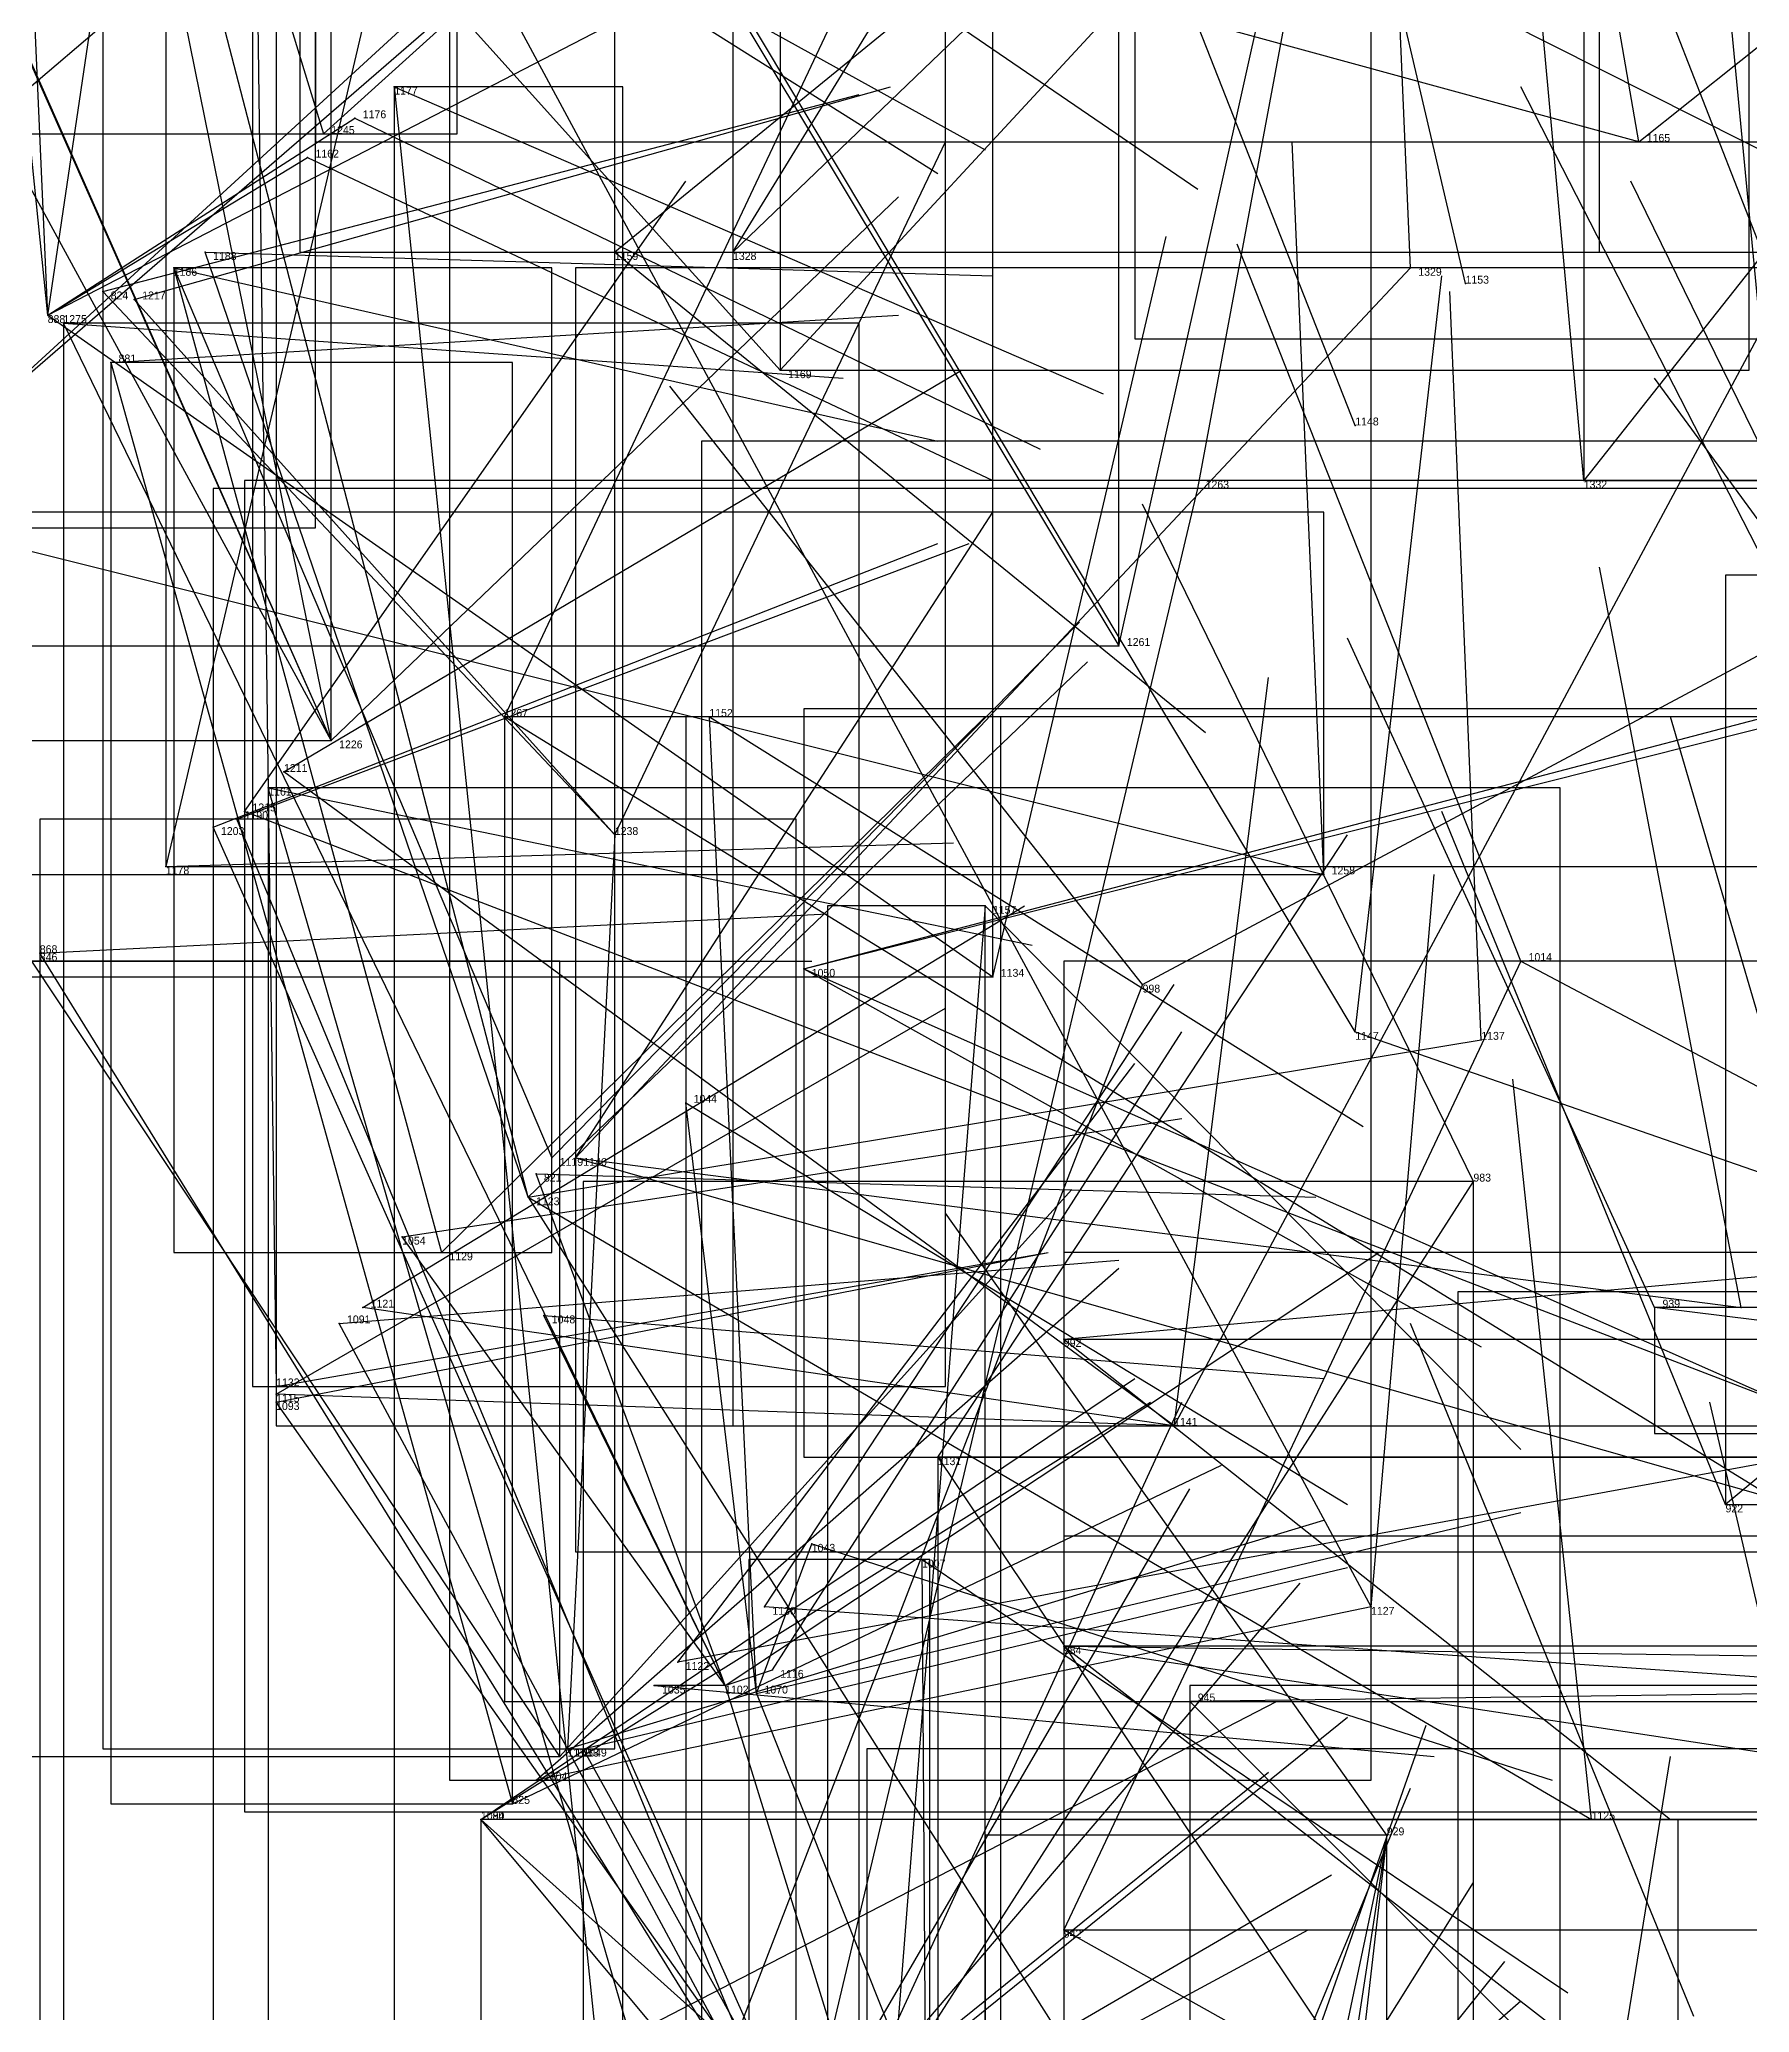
# Model space of a CAD drawing. Extents: x 59.1 to 70.8, y 600.3 to 605.1.
# Drawn here: x 67.987 to 68.2041, y 601.8655 to 602.116 of the extents above; entities that cross this region are included whole.
import ezdxf

# ---------------------------------------------------------------- set-up
doc = ezdxf.new("R2010")
doc.units = 0
for name, color, linetype in [('Clients', 3, 'CONTINUOUS'), ('Facilities', 3, 'CONTINUOUS'), ('Facilities_lines', 3, 'CONTINUOUS'), ('Min_max_boxes', 1, 'CONTINUOUS'), ('Normals', 1, 'CONTINUOUS'), ('Source_points', 5, 'CONTINUOUS'), ('Text', 3, 'CONTINUOUS')]:
    doc.layers.add(name, color=color, linetype=linetype)

msp = doc.modelspace()

# ---------------------------------------------------------------- linework, layer by layer
at = {"layer": 'Clients', "color": 5}
for p in [(68.027, 602.106, 447.271), (68.023, 602.104, 447.778), (68.021, 602.101, 447.21), (68.008, 602.089, 447.467), (68.06, 602.089, 447.098), (68.075, 602.089, 447.89), (68.161, 602.087, 447.949), (67.995, 602.084, 447.6), (67.999, 602.083, 447.531), (67.99, 602.08, 447.389), (68.081, 602.074, 447.047), (68.183, 602.06, 447.891), (68.134, 602.059, 447.811), (68.124, 602.039, 447.829), (68.046, 602.03, 447.752), (68.072, 602.03, 446.94), (68.018, 602.023, 447.512), (68.016, 602.021, 447.135), (68.012, 602.017, 447.452), (68.013, 602.018, 447.703), (68.009, 602.016, 447.389), (68.003, 602.011, 447.327), (68.15, 602.01, 447.769), (67.987, 602, 447.271), (68.108, 601.997, 447.624), (68.17, 601.989, 447.71), (68.069, 601.981, 446.789), (68.05, 601.972, 447.017), (68.052, 601.974, 447.359), (68.169, 601.971, 446.566), (68.033, 601.964, 446.992), (68.038, 601.962, 447.4), (68.028, 601.955, 447.342), (68.192, 601.955, 446.491), (68.203, 601.955, 447.588), (68.025, 601.953, 447.089), (68.051, 601.954, 446.915), (68.017, 601.945, 447.219), (68.017, 601.944, 447.281), (68.017, 601.943, 447.155), (68.201, 601.93, 446.468), (68.085, 601.925, 446.758), (68.099, 601.923, 446.617), (68.079, 601.917, 447.397), (68.068, 601.91, 447.335), (68.08, 601.909, 447.272), (68.065, 601.907, 446.829), (68.133, 601.905, 446.464), (68.054, 601.899, 446.961), (68.056, 601.899, 446.899), (68.05, 601.895, 447.216), (68.047, 601.892, 447.028), (68.043, 601.89, 447.154), (68.043, 601.89, 447.092), (68.184, 601.89, 447.393), (68.117, 601.876, 446.527)]:
    msp.add_point(p, dxfattribs=at)
at = {"layer": 'Facilities', "color": 3}
for p in [(68.032, 602.11, 447.333), (68.19, 602.103, 447.026), (68.004, 602.087, 447.405), (68.168, 602.085, 446.956), (67.988, 602.081, 447.616), (67.996, 602.075, 447.467), (68.154, 602.067, 446.867), (68.024, 602.027, 447.575), (68.06, 602.015, 447.634), (68.107, 602.006, 446.793), (68.084, 601.998, 446.941), (68.175, 601.999, 446.693), (68.127, 601.996, 446.718), (68.154, 601.99, 447.673), (68.055, 601.974, 447.522), (68.049, 601.969, 447.459), (68.117, 601.951, 446.683), (68.131, 601.94, 447.511), (68.101, 601.936, 447.301), (68.156, 601.917, 447.453), (68.117, 601.912, 446.539), (68.074, 601.907, 447.115), (68.078, 601.906, 446.915), (68.053, 601.898, 447.277), (68.158, 601.888, 446.389)]:
    msp.add_point(p, dxfattribs=at)
at = {"layer": 'Facilities_lines', "color": 3}
for p, q in [((67.988, 602.081, 447.616), (67.969, 602.269, 448.111)), ((68.005, 602.237, 448.056), (68.124, 602.039, 447.829)), ((67.985, 602.229, 447.922), (68.023, 602.104, 447.778)), ((68.049, 601.969, 447.459), (67.982, 602.227, 447.781)), ((67.988, 602.081, 447.616), (67.982, 602.22, 447.998)), ((68.051, 602.216, 447.438), (68.003, 602.011, 447.327)), ((68.203, 602.212, 448.253), (68.075, 602.089, 447.89)), ((68.204, 602.207, 447.347), (68.081, 602.074, 447.047)), ((68.296, 602.203, 447.977), (68.183, 602.06, 447.891)), ((68.024, 602.027, 447.575), (67.949, 602.196, 447.819)), ((68.024, 602.027, 447.575), (67.951, 602.192, 447.834)), ((68.185, 602.191, 447.276), (68.06, 602.089, 447.098)), ((68.024, 602.027, 447.575), (67.938, 602.185, 447.762)), ((68.19, 602.103, 447.026), (68.284, 602.178, 447.379)), ((68.014, 602.17, 447.571), (68.017, 601.945, 447.219)), ((68.024, 602.027, 447.575), (67.996, 602.165, 447.916)), ((67.988, 602.081, 447.616), (68, 602.162, 447.953)), ((68.131, 601.94, 447.511), (68.25, 602.162, 448.069)), ((68.06, 602.015, 447.634), (68.06, 602.156, 447.965)), ((68.19, 602.103, 447.026), (68.022, 602.149, 447.387)), ((68.253, 602.078, 447.844), (68.126, 602.142, 448.027)), ((68.156, 601.917, 447.453), (68.039, 602.134, 447.777)), ((68.154, 601.99, 447.673), (68.075, 602.122, 447.904)), ((68.032, 602.11, 447.333), (68.061, 601.829, 446.867)), ((67.988, 602.081, 447.616), (68.027, 602.106, 447.271)), ((67.988, 602.081, 447.616), (68.021, 602.101, 447.21)), ((68.004, 602.087, 447.405), (68.052, 601.974, 447.359)), ((68.004, 602.087, 447.405), (68.038, 601.962, 447.4)), ((68.049, 601.969, 447.459), (68.008, 602.089, 447.467)), ((68.055, 601.974, 447.522), (68.161, 602.087, 447.949)), ((68.06, 602.015, 447.634), (67.995, 602.084, 447.6)), ((68.06, 602.015, 447.634), (67.999, 602.083, 447.531)), ((67.988, 602.081, 447.616), (68.108, 601.997, 447.624)), ((68.074, 601.907, 447.115), (67.99, 602.08, 447.389)), ((67.996, 602.075, 447.467), (68.047, 601.892, 447.028)), ((68.127, 601.996, 446.718), (68.256, 602.065, 446.895)), ((68.084, 601.848, 447.175), (68.134, 602.059, 447.811)), ((67.966, 602.056, 447.73), (68.15, 602.01, 447.769)), ((68.249, 601.905, 447.409), (68.046, 602.03, 447.752)), ((68.078, 601.906, 446.915), (68.072, 602.03, 446.94)), ((68.084, 601.998, 446.941), (68.21, 602.031, 446.719)), ((68.084, 601.998, 446.941), (68.215, 602.031, 446.754)), ((68.131, 601.94, 447.511), (68.018, 602.023, 447.512)), ((68.313, 602.023, 446.814), (68.201, 601.93, 446.468)), ((68.087, 601.776, 446.802), (68.016, 602.021, 447.135)), ((68.083, 601.845, 447.113), (68.012, 602.017, 447.452)), ((68.221, 601.938, 447.528), (68.013, 602.018, 447.703)), ((68.084, 601.848, 447.175), (68.009, 602.016, 447.389)), ((68.06, 602.015, 447.634), (68.054, 601.899, 446.961)), ((68.107, 602.006, 446.793), (68.087, 601.749, 446.401)), ((68.083, 601.845, 447.113), (67.987, 602, 447.271)), ((68.053, 601.898, 447.277), (67.986, 601.999, 447.208)), ((68.084, 601.998, 446.941), (68.224, 601.936, 446.417)), ((68.175, 601.999, 446.693), (68.117, 601.876, 446.527)), ((68.175, 601.999, 446.693), (68.311, 601.927, 446.453)), ((68.127, 601.996, 446.718), (68.071, 601.851, 446.668)), ((68.154, 601.99, 447.673), (68.298, 601.94, 447.351)), ((68.049, 601.969, 447.459), (68.17, 601.989, 447.71)), ((68.078, 601.906, 446.915), (68.069, 601.981, 446.789)), ((68.074, 601.907, 447.115), (68.05, 601.972, 447.017)), ((68.055, 601.974, 447.522), (68.231, 601.924, 447.469)), ((68.055, 601.974, 447.522), (68.203, 601.955, 447.588)), ((68.087, 601.843, 446.516), (68.169, 601.971, 446.566)), ((68.049, 601.969, 447.459), (68.207, 601.72, 446.937)), ((68.049, 601.969, 447.459), (68.184, 601.89, 447.393)), ((68.074, 601.907, 447.115), (68.033, 601.964, 446.992)), ((68.117, 601.951, 446.683), (68.239, 601.962, 446.53)), ((68.131, 601.94, 447.511), (68.028, 601.955, 447.342)), ((68.321, 601.939, 446.529), (68.192, 601.955, 446.491)), ((68.083, 601.845, 447.113), (68.025, 601.953, 447.089)), ((68.074, 601.907, 447.115), (68.051, 601.954, 446.915)), ((68.131, 601.94, 447.511), (68.017, 601.944, 447.281)), ((68.084, 601.848, 447.175), (68.017, 601.943, 447.155)), ((68.221, 601.938, 447.528), (68.068, 601.91, 447.335)), ((68.101, 601.936, 447.301), (68.205, 601.781, 447.034)), ((68.078, 601.906, 446.915), (68.085, 601.925, 446.758)), ((68.1, 601.786, 446.477), (68.099, 601.923, 446.617)), ((68.156, 601.917, 447.453), (68.05, 601.895, 447.216)), ((68.249, 601.905, 447.409), (68.079, 601.917, 447.397)), ((68.117, 601.912, 446.539), (68.262, 601.89, 446.319)), ((68.117, 601.912, 446.539), (68.266, 601.91, 446.342)), ((68.074, 601.907, 447.115), (68.08, 601.909, 447.272)), ((68.074, 601.907, 447.115), (68.065, 601.907, 446.829)), ((68.074, 601.907, 447.115), (68.091, 601.852, 446.602)), ((68.285, 601.907, 446.386), (68.133, 601.905, 446.464)), ((68.078, 601.906, 446.915), (68.109, 601.828, 446.366)), ((68.087, 601.843, 446.516), (68.056, 601.899, 446.899)), ((68.195, 601.708, 446.769), (68.043, 601.89, 447.154)), ((68.131, 601.811, 447.164), (68.043, 601.89, 447.092)), ((68.158, 601.888, 446.389), (68.107, 601.646, 445.939)), ((68.158, 601.888, 446.389), (68.122, 601.653, 446.01)), ((68.158, 601.888, 446.389), (68.122, 601.577, 445.775))]:
    msp.add_line(p, q, dxfattribs=at)
at = {"layer": 'Min_max_boxes', "color": 1}
for p, q in [((68.022, 602.054, 447.781), (68.022, 602.501, 447.781)), ((68.022, 602.054, 448.288), (68.022, 602.501, 448.288)), ((68.014, 602.37, 447.219), (68.014, 601.945, 447.219)), ((68.014, 602.37, 447.81), (68.014, 601.945, 447.81)), ((68.102, 601.945, 447.219), (68.102, 602.37, 447.219)), ((68.102, 601.945, 447.81), (68.102, 602.37, 447.81)), ((68.003, 602.298, 447.089), (68.003, 602.011, 447.089)), ((68.003, 602.298, 447.595), (68.003, 602.011, 447.595)), ((68.075, 602.292, 447.89), (68.075, 602.089, 447.89)), ((68.075, 602.292, 448.253), (68.075, 602.089, 448.253)), ((68.126, 602.283, 447.798), (68.126, 602.078, 447.798)), ((68.126, 602.283, 448.028), (68.126, 602.078, 448.028)), ((68.124, 602.039, 447.829), (68.124, 602.279, 447.829)), ((68.124, 602.039, 448.056), (68.124, 602.279, 448.056)), ((68.108, 601.997, 447.21), (68.108, 602.269, 447.21)), ((68.108, 601.997, 448.111), (68.108, 602.269, 448.111)), ((68.04, 602.104, 447.687), (68.04, 602.246, 447.687)), ((68.04, 602.104, 448.187), (68.04, 602.246, 448.187)), ((68.183, 602.219, 447.114), (68.183, 602.06, 447.114)), ((68.183, 602.219, 448.311), (68.183, 602.06, 448.311)), ((68.081, 602.207, 447.047), (68.081, 602.074, 447.047)), ((68.081, 602.207, 447.347), (68.081, 602.074, 447.347)), ((68.204, 602.074, 447.047), (68.204, 602.207, 447.047)), ((68.204, 602.074, 447.347), (68.204, 602.207, 447.347)), ((68.024, 602.027, 447.575), (68.024, 602.196, 447.575)), ((68.024, 602.027, 447.916), (68.024, 602.196, 447.916)), ((68.02, 602.191, 447.098), (68.02, 602.089, 447.098)), ((68.02, 602.191, 447.371), (68.02, 602.089, 447.371)), ((68.185, 602.089, 447.098), (68.185, 602.191, 447.098)), ((68.185, 602.089, 447.371), (68.185, 602.191, 447.371)), ((68.022, 602.178, 447.026), (68.022, 602.103, 447.026)), ((68.022, 602.178, 447.387), (68.022, 602.103, 447.387)), ((68.017, 602.162, 447.281), (68.017, 601.94, 447.281)), ((68.017, 602.162, 448.069), (68.017, 601.94, 448.069)), ((67.995, 602.156, 446.961), (67.995, 601.899, 446.961)), ((67.995, 602.156, 447.965), (67.995, 601.899, 447.965)), ((68.06, 601.899, 446.961), (68.06, 602.156, 446.961)), ((68.06, 601.899, 447.965), (68.06, 602.156, 447.965)), ((68.039, 602.134, 447.216), (68.039, 601.895, 447.216)), ((68.039, 602.134, 447.777), (68.039, 601.895, 447.777)), ((68.156, 601.895, 447.216), (68.156, 602.134, 447.216)), ((68.156, 601.895, 447.777), (68.156, 602.134, 447.777)), ((68.075, 602.122, 447.351), (68.075, 601.94, 447.351)), ((68.075, 602.122, 447.904), (68.075, 601.94, 447.904)), ((68.061, 602.11, 446.867), (68.032, 602.11, 446.867)), ((68.032, 602.11, 446.867), (68.032, 601.829, 446.867)), ((68.061, 602.11, 447.333), (68.032, 602.11, 447.333)), ((68.032, 602.11, 447.333), (68.032, 601.829, 447.333)), ((68.032, 602.11, 446.867), (68.032, 602.11, 447.333)), ((68.061, 601.829, 446.867), (68.061, 602.11, 446.867)), ((68.061, 601.829, 447.333), (68.061, 602.11, 447.333)), ((68.061, 602.11, 446.867), (68.061, 602.11, 447.333)), ((67.984, 602.104, 447.687), (68.04, 602.104, 447.687)), ((67.984, 602.104, 448.187), (68.04, 602.104, 448.187)), ((68.022, 602.103, 447.026), (68.284, 602.103, 447.026)), ((68.022, 602.103, 447.387), (68.284, 602.103, 447.387)), ((68.022, 602.103, 447.026), (68.022, 602.103, 447.387)), ((68.04, 602.104, 447.687), (68.04, 602.104, 448.187)), ((68.052, 602.087, 447.359), (68.004, 602.087, 447.359)), ((68.004, 602.087, 447.359), (68.004, 601.962, 447.359)), ((68.052, 602.087, 447.405), (68.004, 602.087, 447.405)), ((68.004, 602.087, 447.405), (68.004, 601.962, 447.405)), ((68.004, 602.087, 447.359), (68.004, 602.087, 447.405)), ((68.02, 602.089, 447.098), (68.185, 602.089, 447.098)), ((68.02, 602.089, 447.371), (68.185, 602.089, 447.371)), ((68.02, 602.089, 447.098), (68.02, 602.089, 447.371)), ((68.052, 601.962, 447.359), (68.052, 602.087, 447.359)), ((68.052, 601.962, 447.405), (68.052, 602.087, 447.405)), ((68.052, 602.087, 447.359), (68.052, 602.087, 447.405)), ((68.231, 602.087, 447.469), (68.055, 602.087, 447.469)), ((68.055, 602.087, 447.469), (68.055, 601.924, 447.469)), ((68.231, 602.087, 447.949), (68.055, 602.087, 447.949)), ((68.055, 602.087, 447.949), (68.055, 601.924, 447.949)), ((68.055, 602.087, 447.469), (68.055, 602.087, 447.949)), ((68.075, 602.089, 447.89), (68.306, 602.089, 447.89)), ((68.075, 602.089, 448.253), (68.306, 602.089, 448.253)), ((68.075, 602.089, 447.89), (68.075, 602.089, 448.253)), ((68.185, 602.089, 447.098), (68.185, 602.089, 447.371)), ((68.091, 602.08, 446.602), (67.99, 602.08, 446.602)), ((67.99, 602.08, 446.602), (67.99, 601.852, 446.602)), ((68.091, 602.08, 447.389), (67.99, 602.08, 447.389)), ((67.99, 602.08, 447.389), (67.99, 601.852, 447.389)), ((67.99, 602.08, 446.602), (67.99, 602.08, 447.389)), ((68.091, 601.852, 446.602), (68.091, 602.08, 446.602)), ((68.091, 601.852, 447.389), (68.091, 602.08, 447.389)), ((68.091, 602.08, 446.602), (68.091, 602.08, 447.389)), ((68.126, 602.078, 447.798), (68.312, 602.078, 447.798)), ((68.126, 602.078, 448.028), (68.312, 602.078, 448.028)), ((68.126, 602.078, 447.798), (68.126, 602.078, 448.028)), ((68.047, 602.075, 447.028), (67.996, 602.075, 447.028)), ((67.996, 602.075, 447.028), (67.996, 601.892, 447.028)), ((68.047, 602.075, 447.467), (67.996, 602.075, 447.467)), ((67.996, 602.075, 447.467), (67.996, 601.892, 447.467)), ((67.996, 602.075, 447.028), (67.996, 602.075, 447.467)), ((68.047, 601.892, 447.028), (68.047, 602.075, 447.028)), ((68.047, 601.892, 447.467), (68.047, 602.075, 447.467)), ((68.047, 602.075, 447.028), (68.047, 602.075, 447.467)), ((68.081, 602.074, 447.047), (68.204, 602.074, 447.047)), ((68.081, 602.074, 447.347), (68.204, 602.074, 447.347)), ((68.081, 602.074, 447.047), (68.081, 602.074, 447.347)), ((68.204, 602.074, 447.047), (68.204, 602.074, 447.347)), ((68.256, 602.065, 446.668), (68.071, 602.065, 446.668)), ((68.071, 602.065, 446.668), (68.071, 601.851, 446.668)), ((68.256, 602.065, 446.895), (68.071, 602.065, 446.895)), ((68.071, 602.065, 446.895), (68.071, 601.851, 446.895)), ((68.071, 602.065, 446.668), (68.071, 602.065, 446.895)), ((68.372, 602.06, 447.015), (68.013, 602.06, 447.015)), ((68.013, 602.06, 447.015), (68.013, 601.891, 447.015)), ((68.372, 602.06, 447.703), (68.013, 602.06, 447.703)), ((68.013, 602.06, 447.703), (68.013, 601.891, 447.703)), ((68.013, 602.06, 447.015), (68.013, 602.06, 447.703)), ((68.183, 602.06, 447.114), (68.298, 602.06, 447.114)), ((68.183, 602.06, 448.311), (68.298, 602.06, 448.311)), ((68.183, 602.06, 447.114), (68.183, 602.06, 448.311)), ((68.22, 602.059, 447.155), (68.009, 602.059, 447.155)), ((68.009, 602.059, 447.155), (68.009, 601.848, 447.155)), ((68.22, 602.059, 447.811), (68.009, 602.059, 447.811)), ((68.009, 602.059, 447.811), (68.009, 601.848, 447.811)), ((68.009, 602.059, 447.155), (68.009, 602.059, 447.811)), ((68.15, 602.056, 447.73), (67.966, 602.056, 447.73)), ((68.15, 602.056, 447.769), (67.966, 602.056, 447.769)), ((68.15, 602.01, 447.73), (68.15, 602.056, 447.73)), ((68.15, 602.01, 447.769), (68.15, 602.056, 447.769)), ((68.15, 602.056, 447.73), (68.15, 602.056, 447.769)), ((67.897, 602.054, 447.781), (68.022, 602.054, 447.781)), ((67.897, 602.054, 448.288), (68.022, 602.054, 448.288)), ((68.022, 602.054, 447.781), (68.022, 602.054, 448.288)), ((68.346, 602.048, 446.468), (68.201, 602.048, 446.468)), ((68.201, 602.048, 446.468), (68.201, 601.93, 446.468)), ((68.346, 602.048, 447.199), (68.201, 602.048, 447.199)), ((68.201, 602.048, 447.199), (68.201, 601.93, 447.199)), ((68.201, 602.048, 446.468), (68.201, 602.048, 447.199)), ((67.952, 602.039, 447.829), (68.124, 602.039, 447.829)), ((67.952, 602.039, 448.056), (68.124, 602.039, 448.056)), ((68.124, 602.039, 447.829), (68.124, 602.039, 448.056)), ((68.311, 602.03, 447.397), (68.046, 602.03, 447.397)), ((68.046, 602.03, 447.397), (68.046, 601.905, 447.397)), ((68.311, 602.03, 447.752), (68.046, 602.03, 447.752)), ((68.046, 602.03, 447.752), (68.046, 601.905, 447.752)), ((68.046, 602.03, 447.397), (68.046, 602.03, 447.752)), ((68.109, 602.03, 446.366), (68.069, 602.03, 446.366)), ((68.069, 602.03, 446.366), (68.069, 601.828, 446.366)), ((68.109, 602.03, 446.94), (68.069, 602.03, 446.94)), ((68.069, 602.03, 446.94), (68.069, 601.828, 446.94)), ((68.069, 602.03, 446.366), (68.069, 602.03, 446.94)), ((68.224, 602.031, 446.417), (68.084, 602.031, 446.417)), ((68.084, 602.031, 446.417), (68.084, 601.936, 446.417)), ((68.224, 602.031, 446.941), (68.084, 602.031, 446.941)), ((68.084, 602.031, 446.941), (68.084, 601.936, 446.941)), ((68.084, 602.031, 446.417), (68.084, 602.031, 446.941)), ((68.109, 601.828, 446.366), (68.109, 602.03, 446.366)), ((68.109, 601.828, 446.94), (68.109, 602.03, 446.94)), ((68.109, 602.03, 446.366), (68.109, 602.03, 446.94)), ((67.938, 602.027, 447.575), (68.024, 602.027, 447.575)), ((67.938, 602.027, 447.916), (68.024, 602.027, 447.916)), ((68.024, 602.027, 447.575), (68.024, 602.027, 447.916)), ((68.18, 602.021, 446.654), (68.016, 602.021, 446.654)), ((68.016, 602.021, 446.654), (68.016, 601.7, 446.654)), ((68.18, 602.021, 447.135), (68.016, 602.021, 447.135)), ((68.016, 602.021, 447.135), (68.016, 601.7, 447.135)), ((68.016, 602.021, 446.654), (68.016, 602.021, 447.135)), ((68.18, 601.7, 446.654), (68.18, 602.021, 446.654)), ((68.18, 601.7, 447.135), (68.18, 602.021, 447.135)), ((68.18, 602.021, 446.654), (68.18, 602.021, 447.135)), ((68.083, 602.017, 446.671), (67.987, 602.017, 446.671)), ((67.987, 602.017, 446.671), (67.987, 601.839, 446.671)), ((68.083, 602.017, 447.452), (67.987, 602.017, 447.452)), ((67.987, 602.017, 447.452), (67.987, 601.839, 447.452)), ((67.987, 602.017, 446.671), (67.987, 602.017, 447.452)), ((68.083, 601.839, 446.671), (68.083, 602.017, 446.671)), ((68.083, 601.839, 447.452), (68.083, 602.017, 447.452)), ((68.083, 602.017, 446.671), (68.083, 602.017, 447.452)), ((67.966, 602.01, 447.73), (68.15, 602.01, 447.73)), ((67.966, 602.01, 447.769), (68.15, 602.01, 447.769)), ((68.003, 602.011, 447.089), (68.237, 602.011, 447.089)), ((68.003, 602.011, 447.595), (68.237, 602.011, 447.595)), ((68.003, 602.011, 447.089), (68.003, 602.011, 447.595)), ((68.15, 602.01, 447.73), (68.15, 602.01, 447.769)), ((68.107, 602.006, 446.401), (68.087, 602.006, 446.401)), ((68.087, 602.006, 446.401), (68.087, 601.749, 446.401)), ((68.107, 602.006, 446.793), (68.087, 602.006, 446.793)), ((68.087, 602.006, 446.793), (68.087, 601.749, 446.793)), ((68.087, 602.006, 446.401), (68.087, 602.006, 446.793)), ((68.107, 601.749, 446.401), (68.107, 602.006, 446.401)), ((68.107, 601.749, 446.793), (68.107, 602.006, 446.793)), ((68.107, 602.006, 446.401), (68.107, 602.006, 446.793)), ((67.969, 601.997, 447.21), (68.108, 601.997, 447.21)), ((67.969, 601.997, 448.111), (68.108, 601.997, 448.111)), ((68.053, 601.999, 447.208), (67.986, 601.999, 447.208)), ((68.053, 601.999, 447.277), (67.986, 601.999, 447.277)), ((68.053, 601.898, 447.208), (68.053, 601.999, 447.208)), ((68.053, 601.898, 447.277), (68.053, 601.999, 447.277)), ((68.053, 601.999, 447.208), (68.053, 601.999, 447.277)), ((68.108, 601.997, 447.21), (68.108, 601.997, 448.111)), ((68.311, 601.999, 446.453), (68.117, 601.999, 446.453)), ((68.117, 601.999, 446.453), (68.117, 601.876, 446.453)), ((68.311, 601.999, 446.693), (68.117, 601.999, 446.693)), ((68.117, 601.999, 446.693), (68.117, 601.876, 446.693)), ((68.117, 601.999, 446.453), (68.117, 601.999, 446.693)), ((68.169, 601.971, 446.516), (68.056, 601.971, 446.516)), ((68.056, 601.971, 446.516), (68.056, 601.771, 446.516)), ((68.169, 601.971, 446.899), (68.056, 601.971, 446.899)), ((68.056, 601.971, 446.899), (68.056, 601.771, 446.899)), ((68.056, 601.971, 446.516), (68.056, 601.971, 446.899)), ((68.169, 601.771, 446.516), (68.169, 601.971, 446.516)), ((68.169, 601.771, 446.899), (68.169, 601.971, 446.899)), ((68.169, 601.971, 446.516), (68.169, 601.971, 446.899)), ((68.004, 601.962, 447.359), (68.052, 601.962, 447.359)), ((68.004, 601.962, 447.405), (68.052, 601.962, 447.405)), ((68.004, 601.962, 447.359), (68.004, 601.962, 447.405)), ((68.052, 601.962, 447.359), (68.052, 601.962, 447.405)), ((68.239, 601.962, 446.53), (68.117, 601.962, 446.53)), ((68.117, 601.962, 446.53), (68.117, 601.951, 446.53)), ((68.239, 601.962, 446.683), (68.117, 601.962, 446.683)), ((68.117, 601.962, 446.683), (68.117, 601.951, 446.683)), ((68.117, 601.962, 446.53), (68.117, 601.962, 446.683)), ((68.396, 601.957, 446.747), (68.167, 601.957, 446.747)), ((68.167, 601.957, 446.747), (68.167, 601.764, 446.747)), ((68.396, 601.957, 447.115), (68.167, 601.957, 447.115)), ((68.167, 601.957, 447.115), (68.167, 601.764, 447.115)), ((68.167, 601.957, 446.747), (68.167, 601.957, 447.115)), ((68.321, 601.955, 446.491), (68.192, 601.955, 446.491)), ((68.192, 601.955, 446.491), (68.192, 601.939, 446.491)), ((68.321, 601.955, 446.529), (68.192, 601.955, 446.529)), ((68.192, 601.955, 446.529), (68.192, 601.939, 446.529)), ((68.192, 601.955, 446.491), (68.192, 601.955, 446.529)), ((68.117, 601.951, 446.53), (68.239, 601.951, 446.53)), ((68.117, 601.951, 446.683), (68.239, 601.951, 446.683)), ((68.117, 601.951, 446.53), (68.117, 601.951, 446.683)), ((68.014, 601.945, 447.219), (68.102, 601.945, 447.219)), ((68.014, 601.945, 447.81), (68.102, 601.945, 447.81)), ((68.014, 601.945, 447.219), (68.014, 601.945, 447.81)), ((68.102, 601.945, 447.219), (68.102, 601.945, 447.81)), ((68.017, 601.94, 447.281), (68.25, 601.94, 447.281)), ((68.017, 601.94, 448.069), (68.25, 601.94, 448.069)), ((68.017, 601.94, 447.281), (68.017, 601.94, 448.069)), ((68.075, 601.94, 447.351), (68.298, 601.94, 447.351)), ((68.075, 601.94, 447.904), (68.298, 601.94, 447.904)), ((68.075, 601.94, 447.351), (68.075, 601.94, 447.904)), ((68.192, 601.939, 446.491), (68.321, 601.939, 446.491)), ((68.192, 601.939, 446.529), (68.321, 601.939, 446.529)), ((68.192, 601.939, 446.491), (68.192, 601.939, 446.529)), ((68.084, 601.936, 446.417), (68.224, 601.936, 446.417)), ((68.084, 601.936, 446.941), (68.224, 601.936, 446.941)), ((68.084, 601.936, 446.417), (68.084, 601.936, 446.941)), ((68.205, 601.936, 447.034), (68.101, 601.936, 447.034)), ((68.101, 601.936, 447.034), (68.101, 601.781, 447.034)), ((68.205, 601.936, 447.301), (68.101, 601.936, 447.301)), ((68.101, 601.936, 447.301), (68.101, 601.781, 447.301)), ((68.101, 601.936, 447.034), (68.101, 601.936, 447.301)), ((68.201, 601.93, 446.468), (68.346, 601.93, 446.468)), ((68.201, 601.93, 447.199), (68.346, 601.93, 447.199)), ((68.201, 601.93, 446.468), (68.201, 601.93, 447.199)), ((68.055, 601.924, 447.469), (68.231, 601.924, 447.469)), ((68.055, 601.924, 447.949), (68.231, 601.924, 447.949)), ((68.055, 601.924, 447.469), (68.055, 601.924, 447.949)), ((68.368, 601.926, 446.387), (68.117, 601.926, 446.387)), ((68.117, 601.926, 446.387), (68.117, 601.612, 446.387)), ((68.368, 601.926, 447.292), (68.117, 601.926, 447.292)), ((68.117, 601.926, 447.292), (68.117, 601.612, 447.292)), ((68.117, 601.926, 446.387), (68.117, 601.926, 447.292)), ((68.1, 601.923, 446.477), (68.077, 601.923, 446.477)), ((68.077, 601.923, 446.477), (68.077, 601.768, 446.477)), ((68.1, 601.923, 446.74), (68.077, 601.923, 446.74)), ((68.077, 601.923, 446.74), (68.077, 601.768, 446.74)), ((68.077, 601.923, 446.477), (68.077, 601.923, 446.74)), ((68.1, 601.768, 446.477), (68.1, 601.923, 446.477)), ((68.1, 601.768, 446.74), (68.1, 601.923, 446.74)), ((68.1, 601.923, 446.477), (68.1, 601.923, 446.74)), ((68.266, 601.912, 446.319), (68.117, 601.912, 446.319)), ((68.117, 601.912, 446.319), (68.117, 601.89, 446.319)), ((68.266, 601.912, 446.539), (68.117, 601.912, 446.539)), ((68.117, 601.912, 446.539), (68.117, 601.89, 446.539)), ((68.117, 601.912, 446.319), (68.117, 601.912, 446.539)), ((68.381, 601.907, 446.197), (68.133, 601.907, 446.197)), ((68.133, 601.907, 446.197), (68.133, 601.804, 446.197)), ((68.381, 601.907, 446.464), (68.133, 601.907, 446.464)), ((68.133, 601.907, 446.464), (68.133, 601.804, 446.464)), ((68.133, 601.907, 446.197), (68.133, 601.907, 446.464)), ((68.046, 601.905, 447.397), (68.311, 601.905, 447.397)), ((68.046, 601.905, 447.752), (68.311, 601.905, 447.752)), ((68.046, 601.905, 447.397), (68.046, 601.905, 447.752)), ((67.995, 601.899, 446.961), (68.06, 601.899, 446.961)), ((67.995, 601.899, 447.965), (68.06, 601.899, 447.965)), ((67.995, 601.899, 446.961), (67.995, 601.899, 447.965)), ((68.06, 601.899, 446.961), (68.06, 601.899, 447.965)), ((68.386, 601.899, 446.582), (68.092, 601.899, 446.582)), ((68.092, 601.899, 446.582), (68.092, 601.625, 446.582)), ((68.386, 601.899, 447.238), (68.092, 601.899, 447.238)), ((68.092, 601.899, 447.238), (68.092, 601.625, 447.238)), ((68.092, 601.899, 446.582), (68.092, 601.899, 447.238)), ((67.986, 601.898, 447.208), (68.053, 601.898, 447.208)), ((67.986, 601.898, 447.277), (68.053, 601.898, 447.277)), ((68.053, 601.898, 447.208), (68.053, 601.898, 447.277)), ((68.039, 601.895, 447.216), (68.156, 601.895, 447.216)), ((68.039, 601.895, 447.777), (68.156, 601.895, 447.777)), ((68.039, 601.895, 447.216), (68.039, 601.895, 447.777)), ((68.156, 601.895, 447.216), (68.156, 601.895, 447.777)), ((67.996, 601.892, 447.028), (68.047, 601.892, 447.028)), ((67.996, 601.892, 447.467), (68.047, 601.892, 447.467)), ((67.996, 601.892, 447.028), (67.996, 601.892, 447.467)), ((68.047, 601.892, 447.028), (68.047, 601.892, 447.467)), ((68.013, 601.891, 447.015), (68.372, 601.891, 447.015)), ((68.013, 601.891, 447.703), (68.372, 601.891, 447.703)), ((68.013, 601.891, 447.015), (68.013, 601.891, 447.703)), ((68.195, 601.89, 446.044), (68.043, 601.89, 446.044)), ((68.043, 601.89, 446.044), (68.043, 601.517, 446.044)), ((68.195, 601.89, 447.154), (68.043, 601.89, 447.154)), ((68.043, 601.89, 447.154), (68.043, 601.517, 447.154)), ((68.043, 601.89, 446.044), (68.043, 601.89, 447.154)), ((68.301, 601.89, 446.929), (68.043, 601.89, 446.929)), ((68.043, 601.89, 446.929), (68.043, 601.77, 446.929)), ((68.301, 601.89, 447.164), (68.043, 601.89, 447.164)), ((68.043, 601.89, 447.164), (68.043, 601.77, 447.164)), ((68.043, 601.89, 446.929), (68.043, 601.89, 447.164)), ((68.117, 601.89, 446.319), (68.266, 601.89, 446.319)), ((68.117, 601.89, 446.539), (68.266, 601.89, 446.539)), ((68.117, 601.89, 446.319), (68.117, 601.89, 446.539)), ((68.195, 601.517, 446.044), (68.195, 601.89, 446.044)), ((68.195, 601.517, 447.154), (68.195, 601.89, 447.154)), ((68.195, 601.89, 446.044), (68.195, 601.89, 447.154)), ((68.158, 601.888, 445.775), (68.107, 601.888, 445.775)), ((68.107, 601.888, 445.775), (68.107, 601.577, 445.775)), ((68.158, 601.888, 446.389), (68.107, 601.888, 446.389)), ((68.107, 601.888, 446.389), (68.107, 601.577, 446.389)), ((68.107, 601.888, 445.775), (68.107, 601.888, 446.389)), ((68.158, 601.577, 445.775), (68.158, 601.888, 445.775)), ((68.158, 601.577, 446.389), (68.158, 601.888, 446.389)), ((68.158, 601.888, 445.775), (68.158, 601.888, 446.389)), ((68.117, 601.876, 446.453), (68.311, 601.876, 446.453)), ((68.117, 601.876, 446.693), (68.311, 601.876, 446.693)), ((68.117, 601.876, 446.453), (68.117, 601.876, 446.693))]:
    msp.add_line(p, q, dxfattribs=at)
at = {"layer": 'Normals', "color": 1}
for p, q in [((68.19, 602.103, 447.026), (68.174, 602.195, 446.989)), ((68.161, 602.087, 447.949), (68.157, 602.18, 447.912)), ((68.168, 602.085, 446.956), (68.146, 602.179, 446.93)), ((68.023, 602.104, 447.778), (68.096, 602.17, 447.762)), ((68.075, 602.089, 447.89), (68.124, 602.169, 447.856)), ((67.967, 602.094, 447.843), (68.041, 602.157, 447.819)), ((68.154, 602.067, 446.867), (68.119, 602.156, 446.837)), ((68.02, 602.15, 447.313), (68.101, 602.099, 447.342)), ((68.055, 602.151, 447.371), (68.134, 602.097, 447.399)), ((68.134, 602.059, 447.811), (68.151, 602.15, 447.774)), ((68.022, 602.149, 447.387), (68.107, 602.102, 447.412)), ((68.183, 602.06, 447.891), (68.175, 602.148, 447.844)), ((68.217, 602.06, 447.84), (68.183, 602.147, 447.804)), ((68.081, 602.074, 447.047), (68.018, 602.144, 447.014)), ((67.988, 602.081, 447.616), (68.077, 602.127, 447.615)), ((68.124, 602.039, 447.829), (68.144, 602.129, 447.791)), ((68.21, 602.031, 446.719), (68.201, 602.126, 446.688)), ((67.966, 602.056, 447.73), (68.038, 602.122, 447.71)), ((67.963, 602.054, 447.794), (68.037, 602.118, 447.772)), ((68.046, 602.03, 447.752), (68.087, 602.117, 447.726)), ((67.999, 602.083, 447.531), (68.095, 602.11, 447.536)), ((68.032, 602.11, 447.333), (68.122, 602.071, 447.351)), ((68.217, 602.028, 447.768), (68.175, 602.11, 447.729)), ((67.995, 602.084, 447.6), (68.091, 602.109, 447.61)), ((68.027, 602.106, 447.271), (68.114, 602.064, 447.297)), ((68.06, 602.015, 447.634), (68.102, 602.103, 447.612)), ((68.15, 602.01, 447.769), (68.146, 602.103, 447.733)), ((68.021, 602.101, 447.21), (68.108, 602.06, 447.238)), ((68.013, 602.018, 447.703), (68.069, 602.098, 447.682)), ((68.231, 602.012, 447.708), (68.189, 602.098, 447.679)), ((68.024, 602.027, 447.575), (68.096, 602.096, 447.568)), ((68.108, 601.997, 447.624), (68.13, 602.091, 447.599)), ((68.175, 601.999, 446.693), (68.139, 602.09, 446.673)), ((68.004, 602.087, 447.405), (68.101, 602.065, 447.415)), ((68.008, 602.089, 447.467), (68.108, 602.086, 447.474)), ((68.06, 602.089, 447.098), (68.135, 602.028, 447.125)), ((68.154, 601.99, 447.673), (68.165, 602.086, 447.646)), ((68.17, 601.989, 447.71), (68.166, 602.084, 447.68)), ((67.99, 602.08, 447.389), (68.089, 602.073, 447.399)), ((67.996, 602.075, 447.467), (68.096, 602.081, 447.468)), ((68.018, 602.023, 447.512), (68.104, 602.074, 447.503)), ((68.127, 601.996, 446.718), (68.067, 602.072, 446.693)), ((68.249, 601.995, 447.648), (68.192, 602.073, 447.623)), ((68.169, 601.971, 446.566), (68.127, 602.057, 446.538)), ((68.055, 601.974, 447.522), (68.108, 602.056, 447.502)), ((68.009, 602.016, 447.389), (68.101, 602.052, 447.372)), ((68.012, 602.017, 447.452), (68.105, 602.052, 447.438)), ((68.203, 601.955, 447.588), (68.185, 602.049, 447.558)), ((68.052, 601.974, 447.359), (68.119, 602.042, 447.329)), ((68.192, 601.955, 446.491), (68.153, 602.04, 446.455)), ((68.049, 601.969, 447.459), (68.12, 602.037, 447.438)), ((68.131, 601.94, 447.511), (68.143, 602.035, 447.482)), ((68.038, 601.962, 447.4), (68.107, 602.03, 447.377)), ((68.072, 602.03, 446.94), (68.155, 601.978, 446.96)), ((68.221, 601.938, 447.528), (68.194, 602.03, 447.5)), ((68.016, 602.021, 447.135), (68.113, 602.001, 447.152)), ((68.201, 601.93, 446.468), (68.165, 602.018, 446.436)), ((68.101, 601.936, 447.301), (68.153, 602.015, 447.269)), ((68.003, 602.011, 447.327), (68.103, 602.014, 447.33)), ((68.156, 601.917, 447.453), (68.164, 602.01, 447.416)), ((67.987, 602, 447.271), (68.087, 602.005, 447.277)), ((68.028, 601.955, 447.342), (68.112, 602.006, 447.321)), ((68.107, 602.006, 446.793), (68.175, 601.937, 446.817)), ((67.986, 601.999, 447.208), (68.085, 601.999, 447.219)), ((68.084, 601.998, 446.941), (68.17, 601.95, 446.958)), ((68.079, 601.917, 447.397), (68.131, 601.996, 447.364)), ((68.017, 601.944, 447.281), (68.102, 601.993, 447.265)), ((68.08, 601.909, 447.272), (68.132, 601.99, 447.245)), ((68.068, 601.91, 447.335), (68.126, 601.986, 447.306)), ((68.184, 601.89, 447.393), (68.174, 601.984, 447.36)), ((68.069, 601.981, 446.789), (68.153, 601.93, 446.806)), ((68.033, 601.964, 446.992), (68.132, 601.979, 447)), ((68.05, 601.972, 447.017), (68.149, 601.969, 447.028)), ((68.053, 601.898, 447.277), (68.118, 601.97, 447.253)), ((68.158, 601.888, 446.389), (68.102, 601.967, 446.364)), ((68.017, 601.943, 447.155), (68.115, 601.962, 447.159)), ((68.017, 601.945, 447.219), (68.115, 601.962, 447.223)), ((68.074, 601.907, 447.115), (68.157, 601.962, 447.11)), ((68.025, 601.953, 447.089), (68.124, 601.961, 447.101)), ((68.05, 601.895, 447.216), (68.124, 601.96, 447.198)), ((68.051, 601.954, 446.915), (68.15, 601.946, 446.929)), ((68.197, 601.865, 446.239), (68.161, 601.953, 446.208)), ((68.117, 601.951, 446.683), (68.194, 601.89, 446.701)), ((68.043, 601.89, 447.154), (68.126, 601.946, 447.149)), ((68.043, 601.89, 447.092), (68.128, 601.943, 447.088)), ((68.092, 601.856, 447.238), (68.132, 601.943, 447.21)), ((68.22, 601.853, 447.272), (68.199, 601.943, 447.234)), ((68.047, 601.892, 447.028), (68.137, 601.935, 447.028)), ((68.084, 601.848, 447.175), (68.133, 601.932, 447.151)), ((68.078, 601.906, 446.915), (68.175, 601.929, 446.915)), ((68.054, 601.899, 446.961), (68.15, 601.928, 446.961)), ((68.085, 601.925, 446.758), (68.179, 601.895, 446.776)), ((68.056, 601.899, 446.899), (68.153, 601.922, 446.896)), ((68.099, 601.923, 446.617), (68.181, 601.868, 446.635)), ((68.083, 601.845, 447.113), (68.147, 601.92, 447.099)), ((68.117, 601.912, 446.539), (68.193, 601.853, 446.567)), ((68.065, 601.907, 446.829), (68.164, 601.898, 446.837)), ((68.055, 601.859, 446.973), (68.144, 601.905, 446.971)), ((68.133, 601.905, 446.464), (68.201, 601.837, 446.491)), ((68.075, 601.84, 447.054), (68.153, 601.903, 447.047)), ((68.131, 601.811, 447.164), (68.163, 601.902, 447.137)), ((68.179, 601.805, 447.092), (68.194, 601.898, 447.057)), ((68.066, 601.834, 446.992), (68.143, 601.896, 446.978)), ((68.124, 601.805, 447.105), (68.161, 601.894, 447.078)), ((68.065, 601.833, 446.929), (68.151, 601.883, 446.922)), ((68.117, 601.799, 447.045), (68.169, 601.882, 447.026)), ((68.061, 601.829, 446.867), (68.148, 601.876, 446.853)), ((68.117, 601.876, 446.527), (68.201, 601.829, 446.554)), ((68.112, 601.796, 446.984), (68.173, 601.872, 446.963)), ((68.101, 601.802, 446.886), (68.175, 601.867, 446.869))]:
    msp.add_line(p, q, dxfattribs=at)
at = {"layer": 'Source_points', "color": 5}
for p in [(68.032, 602.11, 447.333), (68.027, 602.106, 447.271), (68.023, 602.104, 447.778), (68.19, 602.103, 447.026), (68.021, 602.101, 447.21), (68.004, 602.087, 447.405), (68.008, 602.089, 447.467), (68.06, 602.089, 447.098), (68.075, 602.089, 447.89), (68.161, 602.087, 447.949), (68.168, 602.085, 446.956), (67.995, 602.084, 447.6), (67.999, 602.083, 447.531), (67.988, 602.081, 447.616), (67.99, 602.08, 447.389), (67.996, 602.075, 447.467), (68.081, 602.074, 447.047), (68.154, 602.067, 446.867), (68.183, 602.06, 447.891), (68.134, 602.059, 447.811), (68.124, 602.039, 447.829), (68.046, 602.03, 447.752), (68.072, 602.03, 446.94), (68.024, 602.027, 447.575), (68.018, 602.023, 447.512), (68.016, 602.021, 447.135), (68.012, 602.017, 447.452), (68.013, 602.018, 447.703), (68.009, 602.016, 447.389), (68.06, 602.015, 447.634), (68.003, 602.011, 447.327), (68.15, 602.01, 447.769), (68.107, 602.006, 446.793), (67.987, 602, 447.271), (68.084, 601.998, 446.941), (68.108, 601.997, 447.624), (68.175, 601.999, 446.693), (68.127, 601.996, 446.718), (68.154, 601.99, 447.673), (68.17, 601.989, 447.71), (68.069, 601.981, 446.789), (68.05, 601.972, 447.017), (68.052, 601.974, 447.359), (68.055, 601.974, 447.522), (68.169, 601.971, 446.566), (68.049, 601.969, 447.459), (68.033, 601.964, 446.992), (68.038, 601.962, 447.4), (68.028, 601.955, 447.342), (68.192, 601.955, 446.491), (68.203, 601.955, 447.588), (68.025, 601.953, 447.089), (68.051, 601.954, 446.915), (68.117, 601.951, 446.683), (68.017, 601.945, 447.219), (68.017, 601.944, 447.281), (68.017, 601.943, 447.155), (68.131, 601.94, 447.511), (68.101, 601.936, 447.301), (68.201, 601.93, 446.468), (68.085, 601.925, 446.758), (68.099, 601.923, 446.617), (68.079, 601.917, 447.397), (68.156, 601.917, 447.453), (68.117, 601.912, 446.539), (68.068, 601.91, 447.335), (68.08, 601.909, 447.272), (68.065, 601.907, 446.829), (68.074, 601.907, 447.115), (68.078, 601.906, 446.915), (68.133, 601.905, 446.464), (68.054, 601.899, 446.961), (68.056, 601.899, 446.899), (68.053, 601.898, 447.277), (68.05, 601.895, 447.216), (68.047, 601.892, 447.028), (68.043, 601.89, 447.092), (68.043, 601.89, 447.154), (68.184, 601.89, 447.393), (68.158, 601.888, 446.389), (68.117, 601.876, 446.527)]:
    msp.add_point(p, dxfattribs=at)

# ---------------------------------------------------------------- texts
at = {"layer": 'Text', "color": 3}
for s, p in [('1177', (68.032, 602.109, 447.333)), ('1176', (68.028, 602.106, 447.271)), ('1245', (68.024, 602.104, 447.778)), ('1162', (68.022, 602.101, 447.21)), ('1165', (68.191, 602.103, 447.026)), ('1186', (68.004, 602.086, 447.405)), ('1188', (68.009, 602.088, 447.467)), ('1159', (68.06, 602.088, 447.098)), ('1328', (68.075, 602.088, 447.89)), ('1329', (68.162, 602.086, 447.949)), ('1153', (68.168, 602.085, 446.956)), ('824', (67.996, 602.083, 447.6)), ('1217', (68, 602.083, 447.531)), ('888', (67.988, 602.08, 447.616)), ('1275', (67.99, 602.08, 447.389)), ('881', (67.997, 602.075, 447.467)), ('1169', (68.082, 602.073, 447.047)), ('1148', (68.154, 602.067, 446.867)), ('1263', (68.135, 602.059, 447.811)), ('1332', (68.183, 602.059, 447.891)), ('1261', (68.125, 602.039, 447.829)), ('1267', (68.046, 602.03, 447.752)), ('1152', (68.072, 602.03, 446.94)), ('1226', (68.025, 602.026, 447.575)), ('1211', (68.018, 602.023, 447.512)), ('1161', (68.016, 602.02, 447.135)), ('1190', (68.013, 602.017, 447.452)), ('1215', (68.014, 602.018, 447.703)), ('1203', (68.01, 602.015, 447.389)), ('1238', (68.06, 602.015, 447.634)), ('1178', (68.003, 602.01, 447.327)), ('1258', (68.151, 602.01, 447.769)), ('1157', (68.108, 602.005, 446.793)), ('868', (67.987, 602, 447.271)), ('846', (67.987, 601.999, 447.208)), ('1014', (68.176, 601.999, 446.693)), ('1050', (68.085, 601.997, 446.941)), ('1134', (68.109, 601.997, 447.624)), ('998', (68.127, 601.995, 446.718)), ('1147', (68.154, 601.989, 447.673)), ('1137', (68.17, 601.989, 447.71)), ('1044', (68.07, 601.981, 446.789)), ('821', (68.051, 601.971, 447.017)), ('1119', (68.053, 601.973, 447.359)), ('1146', (68.056, 601.973, 447.522)), ('983', (68.169, 601.971, 446.566)), ('1123', (68.05, 601.968, 447.459)), ('1054', (68.033, 601.963, 446.992)), ('1129', (68.039, 601.961, 447.4)), ('1091', (68.026, 601.953, 447.089)), ('1121', (68.029, 601.955, 447.342)), ('1048', (68.052, 601.953, 446.915)), ('939', (68.193, 601.955, 446.491)), ('992', (68.117, 601.95, 446.683)), ('1132', (68.017, 601.945, 447.219)), ('1115', (68.017, 601.943, 447.281)), ('1093', (68.017, 601.942, 447.155)), ('1141', (68.131, 601.94, 447.511)), ('1131', (68.101, 601.935, 447.301)), ('922', (68.201, 601.929, 446.468)), ('1043', (68.085, 601.924, 446.758)), ('1007', (68.099, 601.922, 446.617)), ('1130', (68.08, 601.916, 447.397)), ('1127', (68.156, 601.916, 447.453)), ('984', (68.117, 601.911, 446.539)), ('1122', (68.069, 601.909, 447.335)), ('1116', (68.081, 601.908, 447.272)), ('1035', (68.066, 601.906, 446.829)), ('1102', (68.074, 601.906, 447.115)), ('1070', (68.079, 601.906, 446.915)), ('945', (68.134, 601.905, 446.464)), ('1113', (68.054, 601.898, 447.277)), ('1053', (68.055, 601.898, 446.961)), ('1049', (68.056, 601.898, 446.899)), ('1104', (68.051, 601.895, 447.216)), ('825', (68.047, 601.892, 447.028)), ('1084', (68.043, 601.89, 447.092)), ('1090', (68.043, 601.89, 447.154)), ('929', (68.158, 601.888, 446.389)), ('1125', (68.184, 601.89, 447.393)), ('942', (68.117, 601.875, 446.527))]:
    msp.add_text(s, height=0.001, dxfattribs=at).set_placement(p)

doc.saveas('drawing.dxf')
